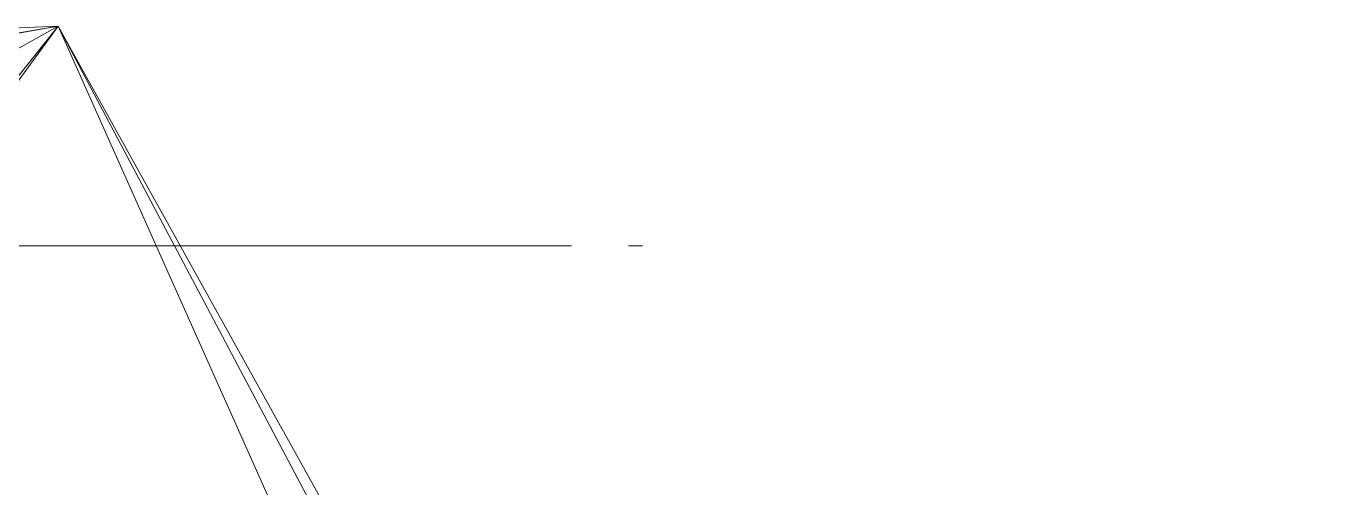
# Model space of a CAD drawing. Header units: millimetres. Extents: x -39236 to 34761, y -46566 to 21446.
# Drawn here: x 21663 to 25839, y 19968 to 21446 of the extents above; entities that cross this region are included whole.
import ezdxf

# ---------------------------------------------------------------- set-up
doc = ezdxf.new("R2010")
doc.units = ezdxf.units.MM
for name, color, linetype, lineweight in [('A-GENM', 13, 'Continuous', 9), ('C-TOPO', 7, 'Continuous', 9), ('G-IMPT', 8, 'Continuous', 9)]:
    doc.layers.add(name, color=color, linetype=linetype, lineweight=lineweight)

# ---------------------------------------------------------------- blocks, each defined once
blk = doc.blocks.new('TREE 7M - Baum_29a_dwg-394111-_3D_')
at = {"layer": 'G-IMPT'}
for p, q in [((474.3, 0, 6966.2), (531.4, 0, 6946.4)), ((503.1, 0, 4095), (525.9, 0, 4152)), ((536.7, 0, 6541), (509.4, 0, 6517.1)), ((547.6, 0, 5960.7), (529, 0, 5891.7)), ((550.6, 0, 5539.3), (560.5, 0, 5580.4)), ((586.6, 0, 3754.6), (629.1, 0, 3742.7)), ((599.1, 0, 6364.8), (644, 0, 6362.3)), ((635.4, 0, 3680.4), (605.7, 0, 3643.3)), ((659.3, 0, 5999.2), (640.2, 0, 5954.1)), ((675, 0, 2078.6), (732.8, 0, 2098.5)), ((696.8, 0, 5408.3), (676.9, 0, 5413.6)), ((689, 0, 6202), (708.4, 0, 6227.2)), ((691.1, 0, 5990), (695.6, 0, 6040.3)), ((709.2, 0, 5615), (743.7, 0, 5608.4)), ((734.4, 0, 3603.7), (720.9, 0, 3545.4)), ((731.6, 0, 4577.6), (785, 0, 4545.8)), ((735.2, 0, 5881.4), (741.4, 0, 5824.4)), ((750.9, 0, 3166.5), (758.5, 0, 3102.9)), ((811.4, 0, 5025.5), (762.6, 0, 4942)), ((776.1, 0, 5004.3), (833.4, 0, 4973.9)), ((788, 0, 3557.4), (848.8, 0, 3558.8)), ((921.9, 0, 3769.6), (938.5, 0, 3802.7)), ((948, 0, 6113.5), (926.2, 0, 6076.4)), ((1011.2, 0, 4841.6), (1018.6, 0, 4799.2)), ((1019.6, 0, 4335.5), (1048, 0, 4294.4)), ((1058.2, 0, 6398.5), (1045.6, 0, 6365.4)), ((1053.4, 0, 5570.4), (1095.8, 0, 5563.8)), ((1070.4, 0, 4538.2), (1116.9, 0, 4519.7)), ((1107.7, 0, 2117.5), (1138.8, 0, 2152)), ((1144.1, 0, 3916.9), (1146.3, 0, 3862.6)), ((1153.6, 0, 4538.3), (1145, 0, 4498.6)), ((1215.6, 0, 5104.2), (1224.3, 0, 5057.8)), ((1217.2, 0, 6771), (1256.2, 0, 6732.7)), ((1292.2, 0, 5905.9), (1271.7, 0, 5867.5)), ((1319.5, 0, 4492.2), (1294.9, 0, 4460.3)), ((1314.2, 0, 4093.3), (1350.9, 0, 4108)), ((1324.8, 0, 2006.5), (1371.4, 0, 1985.3)), ((1342, 0, 3608.4), (1390.7, 0, 3619.1)), ((1401.7, 0, 5915.3), (1374.5, 0, 5884.8)), ((1419.5, 0, 6197.6), (1375.8, 0, 6204.1)), ((1385.2, 0, 4516.1), (1441.1, 0, 4489.7)), ((1393.4, 0, 5777.5), (1398.4, 0, 5715.2)), ((1492.4, 0, 4260.5), (1447.8, 0, 4239.2)), ((1461.5, 0, 6214.8), (1527.6, 0, 6210.9)), ((1480.2, 0, 2915.6), (1526, 0, 2862.7)), ((1514.4, 0, 2364.5), (1516.7, 0, 2303.5)), ((1516, 0, 5074.1), (1570.1, 0, 5075.5)), ((1524.8, 0, 4701.8), (1560.2, 0, 4713.7)), ((1570.2, 0, 1867.6), (1615.1, 0, 1869)), ((1625.6, 0, 5394.9), (1625, 0, 5353.8)), ((1643.7, 0, 3175.5), (1679.5, 0, 3166.3)), ((1646.9, 0, 2742.2), (1647.7, 0, 2695.9)), ((1693.6, 0, 4315.1), (1653.8, 0, 4325.6)), ((1725.7, 0, 4611.9), (1683.8, 0, 4589.3)), ((1704.1, 0, 3198.1), (1758.1, 0, 3210.1)), ((1766.5, 0, 4623.9), (1816.3, 0, 4645.1)), ((1841.3, 0, 4654.4), (1776.7, 0, 4641.1)), ((1811.9, 0, 4112.5), (1844.4, 0, 4062.2)), ((1841.1, 0, 5066.5), (1821.7, 0, 5041.3)), ((1891.7, 0, 6322.7), (1928.5, 0, 6334.6)), ((2069.4, 0, 5160.9), (2079.1, 0, 5131.7)), ((2156.5, 0, 4923.8), (2135.9, 0, 4890.7)), ((2225.2, 0, 5004.7), (2262.2, 0, 5000.8)), ((2244.4, 0, 4877.5), (2234.3, 0, 4848.4))]:
    blk.add_line(p, q, dxfattribs=at)
for points in [[(514.5, 0, 4527), (485.3, 0, 4451.4), (507.5, 0, 4467.3), (558, 0, 4450.2), (526.4, 0, 4362.7), (562.2, 0, 4356.1), (580.1, 0, 4389.3), (624.7, 0, 4413.2), (699.3, 0, 4450.3), (732.1, 0, 4468.9), (738.1, 0, 4503.4), (745, 0, 4483.5), (816.6, 0, 4466.4), (825.7, 0, 4475.7), (810.5, 0, 4439.9), (820.2, 0, 4412.1), (855.9, 0, 4410.8)], [(493.5, 0, 6518.4), (526, 0, 6554.2), (517.5, 0, 6587.3)], [(517, 0, 3093.3), (499.9, 0, 3008.5), (511.1, 0, 2889.3), (514.4, 0, 2848.2), (494.2, 0, 2793.9), (508.3, 0, 2735.6), (495.9, 0, 2611), (528.9, 0, 2767.4), (516.5, 0, 2800.5), (546, 0, 2853.5), (587.9, 0, 2958.3)], [(522.2, 0, 1657), (523, 0, 1688.8), (508.2, 0, 1704.7)], [(516.3, 0, 5380.3), (527.3, 0, 5430.6), (576.8, 0, 5474.4)], [(522.1, 0, 2142), (521.3, 0, 2188.4), (555.3, 0, 2212.3), (578.7, 0, 2236.1)], [(590.9, 0, 3815.5), (604.6, 0, 3786.4), (589.7, 0, 3728.1), (592.1, 0, 3661.8), (608.1, 0, 3575.7), (585.2, 0, 3524), (598.6, 0, 3508.2), (553.9, 0, 3415.3), (563, 0, 3345.1), (544.2, 0, 3286.8), (523.2, 0, 3273.5), (556.8, 0, 3241.8), (559.2, 0, 3175.5)], [(525.4, 0, 2098.3), (545.9, 0, 2062.5), (538.6, 0, 2018.8)], [(525.4, 0, 6024.2), (567.7, 0, 6025.6), (552.2, 0, 6085.2), (603.5, 0, 6098.5), (622.7, 0, 6052.2)], [(541.4, 0, 6499.9), (567.4, 0, 6445.6), (528.5, 0, 6397.9)], [(530.4, 0, 6446.9), (560.4, 0, 6465.5), (530.8, 0, 6502.6)], [(539.8, 0, 4191.8), (534.1, 0, 4219.6), (571.8, 0, 4256.7)], [(538.1, 0, 4614.5), (561, 0, 4588), (553.7, 0, 4550.9), (591, 0, 4529.7)], [(572.2, 0, 5591), (551.3, 0, 5580.4), (591.4, 0, 5550), (541.1, 0, 5553.9)], [(549.1, 0, 5148.4), (587.5, 0, 5147.2), (606.7, 0, 5181.6)], [(555.2, 0, 3256.3), (589.1, 0, 3282.9), (614.8, 0, 3251.1), (616.6, 0, 3216.7), (641.1, 0, 3255.1), (694, 0, 3253.9), (693.6, 0, 3275.1)], [(588.2, 0, 2538.2), (606.7, 0, 2538.3), (573.4, 0, 2554.1), (582.1, 0, 2588.6), (558, 0, 2605.8)], [(599.7, 0, 4003.7), (562.9, 0, 3914.9), (558.5, 0, 3859.2)], [(558.6, 0, 3370.3), (595.1, 0, 3322.6), (616.2, 0, 3326.6), (607, 0, 3400.8)], [(563.3, 0, 6372.8), (561.8, 0, 6380.7), (608.2, 0, 6375.5)], [(605.6, 0, 5326.1), (608.8, 0, 5296.9), (562, 0, 5247.8)], [(564.5, 0, 4133.5), (586.2, 0, 4023.6), (599.2, 0, 4032.9)], [(566.2, 0, 4916.6), (645, 0, 4941.9), (639.4, 0, 4961.7)], [(570.3, 0, 5625.5), (591.8, 0, 5606.9), (619.2, 0, 5625.5), (640.5, 0, 5613.6)], [(584.1, 0, 5589.7), (571.4, 0, 5559.2), (574.5, 0, 5535.4)], [(597.6, 0, 3171.6), (603.8, 0, 3117.3), (574.4, 0, 3053.6), (589.9, 0, 2996.7), (627.1, 0, 3064.3), (596.5, 0, 3077.5)], [(597.8, 0, 3158.3), (583.5, 0, 3141.1), (610.6, 0, 3023.2), (624.6, 0, 3056.4)], [(639.6, 0, 6954.5), (584.8, 0, 6909.4), (627.6, 0, 6877.7)], [(678.1, 0, 5577.9), (646.8, 0, 5551.4), (647.4, 0, 5519.6), (597.3, 0, 5512.9), (587.4, 0, 5471.8), (634, 0, 5448)], [(636, 0, 2686.7), (625.9, 0, 2653.6), (635.9, 0, 2608.5), (619.2, 0, 2658.9), (588.6, 0, 2676)], [(589.1, 0, 6252.2), (641.6, 0, 6268.2), (620, 0, 6301.3)], [(639.5, 0, 3753.3), (641.3, 0, 3722.9), (591.5, 0, 3700.3)], [(598.3, 0, 5694.4), (607.8, 0, 5678.5), (608.6, 0, 5630.8)], [(599.8, 0, 6163.4), (647.4, 0, 6159.5), (642.7, 0, 6200.6), (665.2, 0, 6199.3)], [(608.3, 0, 5006.7), (654.6, 0, 4998.8), (656.9, 0, 5024)], [(616.9, 0, 3599.6), (614.1, 0, 3532), (680.1, 0, 3532.1), (693.9, 0, 3579.8), (663.2, 0, 3597)], [(616.2, 0, 4605.3), (647.2, 0, 4565.6), (699, 0, 4551)], [(618.7, 0, 3896.4), (645.2, 0, 3968), (753.6, 0, 4042.3), (751.7, 0, 4078.1), (818.6, 0, 4107.3), (867.4, 0, 4110)], [(684.4, 0, 5918.4), (633.1, 0, 5905.1), (622, 0, 5935.6)], [(628.1, 0, 2282.6), (691.9, 0, 2335.6), (770.5, 0, 2375.5), (834.1, 0, 2367.6), (878.3, 0, 2408.7)], [(744.9, 0, 2807.4), (691.4, 0, 2770.2), (661.7, 0, 2810), (633.6, 0, 2750.3), (660.3, 0, 2733.1)], [(663.8, 0, 3399.6), (639.8, 0, 3337.3), (678.3, 0, 3321.4)], [(642.9, 0, 3467.1), (686.2, 0, 3487.1), (739.4, 0, 3463.3)], [(651.7, 0, 5417.5), (676.5, 0, 5437.4), (697.8, 0, 5422.9)], [(657.6, 0, 5862.7), (705.3, 0, 5849.6), (685, 0, 5803.2)], [(677.3, 0, 4907.4), (657.9, 0, 4878.3), (694.2, 0, 4839.9), (667, 0, 4810.7)], [(661.6, 0, 3775.9), (745.3, 0, 3744.2), (764.7, 0, 3772)], [(663.6, 0, 5656.1), (682.9, 0, 5686.5), (729.1, 0, 5690.6)], [(677.8, 0, 2874.9), (690.4, 0, 2829.9), (718.1, 0, 2829.9)], [(710.7, 0, 5045.3), (728.4, 0, 5013.5), (683.7, 0, 4997.6)], [(701.8, 0, 4142.9), (701.6, 0, 4234.4), (686.9, 0, 4242.3), (687.6, 0, 4283.4)], [(774, 0, 2888.3), (778.1, 0, 2800.8), (744.6, 0, 2749.1), (762.1, 0, 2729.2), (745.7, 0, 2680.2), (718.9, 0, 2624.5), (701.3, 0, 2568.9)], [(701.7, 0, 6147.7), (726.7, 0, 6074.8), (737.6, 0, 6138.4), (770.4, 0, 6147.8)], [(861.5, 0, 4152.4), (818, 0, 4141.8), (765.9, 0, 4099.3), (720.9, 0, 4104.5)], [(722.8, 0, 3911.1), (751.3, 0, 3944.3), (788.6, 0, 3924.4)], [(811.2, 0, 6161.1), (736.2, 0, 6141.1), (728.9, 0, 6100), (737.9, 0, 6117.2)], [(730.1, 0, 5550.1), (763.1, 0, 5550.2), (754.5, 0, 5589.9), (798.3, 0, 5582), (819.8, 0, 5635), (832.6, 0, 5584.7)], [(750.8, 0, 3414.3), (769.5, 0, 3402.4), (746, 0, 3383.8)], [(748.2, 0, 3569.3), (778.8, 0, 3558.7), (772.6, 0, 3454)], [(750.3, 0, 3844.9), (764.3, 0, 3878), (793.8, 0, 3848.9), (822.6, 0, 3866.2)], [(754.7, 0, 3338.7), (774.7, 0, 3326.8), (767.4, 0, 3288.4)], [(755, 0, 3317.5), (773.9, 0, 3292.4), (790.2, 0, 3265.9), (790.1, 0, 3189.1), (866.5, 0, 3207.7), (916.8, 0, 3361.5), (951.4, 0, 3423.8), (954.3, 0, 3490), (1005, 0, 3616), (1057.6, 0, 3712.8)], [(759, 0, 3075.1), (798.9, 0, 3060.5), (795.6, 0, 3019.5), (814.6, 0, 3068.5)], [(771.9, 0, 3175.8), (771.4, 0, 3125.4), (778.3, 0, 3104.2)], [(776.1, 0, 5162), (819.2, 0, 5189.8), (825.2, 0, 5228.3)], [(776.4, 0, 6025.9), (787.7, 0, 5983.5), (804.4, 0, 6011.3)], [(856.3, 0, 5188.6), (813.8, 0, 5199.1), (777.1, 0, 5183.2)], [(802.5, 0, 3240.7), (781.6, 0, 3226.1), (791.4, 0, 3190.4), (829.5, 0, 3207.7)], [(784.4, 0, 3136), (825.2, 0, 3144), (824.5, 0, 3105.6)], [(785.6, 0, 6031.2), (794.2, 0, 5990.1), (801.8, 0, 6010)], [(815, 0, 3762.8), (790.4, 0, 3736.3), (829.8, 0, 3668.8)], [(822.1, 0, 2855.2), (825.2, 0, 2826), (791.5, 0, 2788.9), (841.3, 0, 2811.5)], [(803.7, 0, 2610), (797.7, 0, 2651.1), (808.7, 0, 2705.5), (829.4, 0, 2729.3)], [(836.5, 0, 5905.4), (833.4, 0, 5934.5), (804.3, 0, 5937.1)], [(806.2, 0, 3340.1), (809.8, 0, 3276.5), (834.6, 0, 3296.4)], [(812.6, 0, 4870.5), (809.2, 0, 4840), (843.8, 0, 4824.2), (858.2, 0, 4748.7)], [(810.7, 0, 5466.8), (865.5, 0, 5428.4), (901.2, 0, 5429.8)], [(836.9, 0, 2598.2), (812.4, 0, 2558.4), (846, 0, 2525.3)], [(812.7, 0, 6065.7), (854.5, 0, 6093.5), (868.1, 0, 6072.3)], [(853.7, 0, 4220), (838.4, 0, 4271.6), (901.3, 0, 4300.9), (938.5, 0, 4287.7), (939.1, 0, 4330.1), (972.1, 0, 4330.1)], [(871.4, 0, 5871), (841.6, 0, 5837.8), (855, 0, 5828.5)], [(898.1, 0, 3448.9), (876.8, 0, 3382.6), (842.4, 0, 3382.6)], [(845.7, 0, 3504.5), (902.1, 0, 3528.4), (926.2, 0, 3512.5), (941.7, 0, 3529.8)], [(980.6, 0, 4539.5), (966.2, 0, 4607), (912.6, 0, 4575.2), (913.5, 0, 4601.7), (848.3, 0, 4626.7)], [(879.1, 0, 6204.9), (872.1, 0, 6231.4), (852.8, 0, 6196.9)], [(869.3, 0, 2953.3), (859.4, 0, 2914.9), (871, 0, 2850), (908.9, 0, 2798.3)], [(874.8, 0, 4707.6), (893.8, 0, 4752.7), (915.6, 0, 4713), (927.1, 0, 4738.1), (947.2, 0, 4722.3)], [(887.4, 0, 5142.2), (876.2, 0, 5101.1), (917.3, 0, 5172.7)], [(920.4, 0, 6663.4), (919.8, 0, 6619.6), (881.6, 0, 6618.3)], [(882.8, 0, 5983.6), (910.2, 0, 5924), (907.8, 0, 5910.7)], [(889.2, 0, 2550.5), (929.1, 0, 2530.7), (934.9, 0, 2504.2), (939.3, 0, 2555.9), (930.7, 0, 2594.3), (954.9, 0, 2573.1), (966.1, 0, 2610.2), (1007.1, 0, 2606.3)], [(890.8, 0, 3574.8), (915.4, 0, 3606.6), (923.9, 0, 3568.2), (943.2, 0, 3602.6)], [(898.2, 0, 5370.1), (931, 0, 5384.7), (931.6, 0, 5428.5)], [(915.4, 0, 3683.4), (951.5, 0, 3659.6), (980, 0, 3691.5), (950.8, 0, 3700.7)], [(930.4, 0, 5419.2), (944, 0, 5394), (927.1, 0, 5378.1), (975.6, 0, 5402)], [(1144.5, 0, 3170.9), (1123.5, 0, 3078.2), (1094.2, 0, 3092.7), (1033.3, 0, 3025), (1042.9, 0, 3003.9), (988.3, 0, 2945.5), (946.5, 0, 2917.6)], [(949.3, 0, 2828.8), (979.5, 0, 2842.1), (997, 0, 2822.3), (983.1, 0, 2781.2), (1052.4, 0, 2829), (1096.3, 0, 2809.2)], [(950.6, 0, 5396.7), (1014.2, 0, 5384.8), (1017.9, 0, 5398.1), (987.4, 0, 5329.2)], [(952, 0, 2428.7), (1010.7, 0, 2468.5), (1113.7, 0, 2472.6), (1157.4, 0, 2464.7), (1212.5, 0, 2487.3), (1264, 0, 2492.7), (1351.8, 0, 2450.4), (1473.9, 0, 2418.7)], [(1111.5, 0, 3726.1), (1089.5, 0, 3698.2), (1050.9, 0, 3638.5), (991.6, 0, 3470.2), (997.6, 0, 3427.8), (976, 0, 3372.1), (954.2, 0, 3336.3), (1000, 0, 3357.6), (1039.8, 0, 3352.3)], [(957.7, 0, 5127.7), (964.8, 0, 5094.6), (1001.1, 0, 5054.9), (962.1, 0, 5017.8)], [(1001.3, 0, 4163.2), (1008.4, 0, 4051.9), (1006.6, 0, 4001.5), (976.5, 0, 3907.4), (960.2, 0, 3854.4), (998.9, 0, 3910.1), (1055.1, 0, 3943.3), (1107.6, 0, 3963.2), (1142.3, 0, 4022.9), (1208, 0, 4046.8), (1223.4, 0, 4072)], [(967.2, 0, 5508), (1006.1, 0, 5474.9), (1038.7, 0, 5497.5)], [(968, 0, 6501.8), (996.8, 0, 6439.5), (1008.7, 0, 6435.6)], [(968.7, 0, 5497.4), (1008.7, 0, 5477.6), (1041.3, 0, 5500.2)], [(969.8, 0, 6073.8), (996.8, 0, 6116.2), (1020.7, 0, 6108.3)], [(1014.8, 0, 3347), (974.7, 0, 3373.5), (997.5, 0, 3433.1), (1038.1, 0, 3453)], [(982.2, 0, 4599.1), (1002.4, 0, 4575.3), (1040.9, 0, 4566)], [(985, 0, 4992.6), (987.1, 0, 4942.3), (1024.7, 0, 4909.2), (1038.4, 0, 4956.9), (1054.7, 0, 4929.1)], [(991.4, 0, 5247), (1039, 0, 5240.5), (1018.6, 0, 5199.4), (1072.4, 0, 5219.3)], [(1000.7, 0, 4838.9), (1017.4, 0, 4788.6), (1034.1, 0, 4815.1)], [(1048.4, 0, 4672), (1038.4, 0, 4715.8), (1010.8, 0, 4706.4)], [(1016.7, 0, 6752.2), (1013.1, 0, 6654.2), (1048.3, 0, 6680.7)], [(1038.1, 0, 5294.8), (1014.6, 0, 5276.2), (1027.3, 0, 5308)], [(1032.2, 0, 4770.1), (1044.7, 0, 4735.6), (1080.8, 0, 4709.2)], [(1042.9, 0, 2518.9), (1034.1, 0, 2573.2), (1080.6, 0, 2558.7)], [(1101.9, 0, 3029.1), (1040.1, 0, 3011.8), (1052.8, 0, 2961.5), (1075.1, 0, 2973.4)], [(1261.9, 0, 4061.5), (1227.4, 0, 3989.9), (1160.9, 0, 3936.8), (1081, 0, 3898.3), (1047.5, 0, 3846.6)], [(1048.2, 0, 4604.5), (1079.8, 0, 4611.1), (1109.2, 0, 4588.6)], [(1081.5, 0, 5224.6), (1073, 0, 5263), (1049.2, 0, 5264.3)], [(1051.7, 0, 2228.7), (1082.8, 0, 2181.1), (1067.9, 0, 2125.4)], [(1057.5, 0, 3158.9), (1133.6, 0, 3188.1), (1134.5, 0, 3135.1), (1213.3, 0, 3160.4)], [(1158.7, 0, 4311.8), (1155.6, 0, 4260.1), (1122.2, 0, 4281.3), (1063.2, 0, 4256)], [(1113.3, 0, 3298.1), (1066.2, 0, 3349.7), (1086.8, 0, 3381.5), (1145.3, 0, 3361.7), (1188.4, 0, 3393.6)], [(1066.3, 0, 4143.4), (1073, 0, 4058.6), (1109.5, 0, 4091.8), (1139.2, 0, 4049.4)], [(1069.8, 0, 5137.1), (1129.1, 0, 5142.5), (1137.7, 0, 5105.4), (1114.2, 0, 5084.2)], [(1074.7, 0, 4115.6), (1087.8, 0, 4041.4), (1109.9, 0, 4063.9), (1121.9, 0, 4056)], [(1080.3, 0, 6504.6), (1113.9, 0, 6470.1), (1074.7, 0, 6443.6)], [(1077.2, 0, 5407.4), (1091.1, 0, 5369), (1155.9, 0, 5359.8)], [(1078.7, 0, 3875.8), (1138.3, 0, 3866.6), (1204.5, 0, 3853.4)], [(1106.4, 0, 5080.2), (1081.8, 0, 5049.7), (1131.5, 0, 5002.1)], [(1109.9, 0, 2782.7), (1084.6, 0, 2878), (1129.6, 0, 2872.8), (1135.5, 0, 2916.5), (1167.2, 0, 2913.9), (1166.8, 0, 2856.9), (1229.1, 0, 2927.2), (1222, 0, 2876.9), (1259.1, 0, 2870.3)], [(1089, 0, 4774.1), (1104.5, 0, 4795.3), (1101, 0, 4844.4), (1121.6, 0, 4800.7)], [(1094.2, 0, 3255.7), (1101.3, 0, 3227.9), (1165.3, 0, 3266.4), (1173.7, 0, 3241.2)], [(1095.2, 0, 2715.1), (1131.8, 0, 2740.3), (1121.8, 0, 2784)], [(1099.1, 0, 4237.5), (1106.4, 0, 4279.9), (1142.3, 0, 4262.7), (1166.6, 0, 4313.1)], [(1101.3, 0, 4106.3), (1120.2, 0, 4163.3), (1134.3, 0, 4109)], [(1106.8, 0, 4894.7), (1129.9, 0, 4856.3), (1163.6, 0, 4897.4)], [(1145.3, 0, 1997), (1108.7, 0, 1975.7), (1134.1, 0, 1957.2)], [(1125.8, 0, 4705.3), (1151.9, 0, 4721.2), (1190.4, 0, 4712), (1217.6, 0, 4746.4), (1210.6, 0, 4766.3), (1241.9, 0, 4791.5)], [(1135.5, 0, 4114.3), (1134.6, 0, 4170), (1148.7, 0, 4193.8)], [(1141.7, 0, 2378.6), (1186.5, 0, 2305.8), (1208.5, 0, 2333.6)], [(1197.3, 0, 6052.9), (1196.5, 0, 6023.7), (1153.7, 0, 5978.6)], [(1199.6, 0, 3030.6), (1154.2, 0, 3062.3), (1155.2, 0, 3082.2)], [(1214.2, 0, 5028.7), (1173, 0, 5043.2), (1159.3, 0, 4996.8), (1204.7, 0, 4965.1)], [(1179.7, 0, 4717.2), (1205.5, 0, 4677.5), (1223.9, 0, 4680.2)], [(1185.8, 0, 5953.5), (1196.1, 0, 5885.9), (1214.1, 0, 5919.1), (1242.2, 0, 5899.2)], [(1191.2, 0, 2018.2), (1191, 0, 1953.3), (1223.6, 0, 1974.6), (1231, 0, 2006.4)], [(1194.3, 0, 4072), (1242, 0, 4062.8), (1283.3, 0, 4041.6), (1251.8, 0, 4031)], [(1198, 0, 2725.8), (1238.1, 0, 2700.7), (1234.6, 0, 2753.7)], [(1206.8, 0, 1713.5), (1226.5, 0, 1720.2), (1278.2, 0, 1710.9), (1261.7, 0, 1671.2), (1305.6, 0, 1648.7)], [(1232.9, 0, 3413.5), (1242.6, 0, 3388.4), (1212.5, 0, 3373.7), (1245.9, 0, 3346)], [(1217.7, 0, 4175.4), (1274.4, 0, 4186), (1306.6, 0, 4232.5), (1332.7, 0, 4172.9), (1361.8, 0, 4172.9)], [(1219, 0, 2658.2), (1235.8, 0, 2679.5), (1246.8, 0, 2653)], [(1223.4, 0, 3108.8), (1251.1, 0, 3115.4), (1269, 0, 3147.2), (1319.4, 0, 3135.4), (1334.9, 0, 3159.2)], [(1223.9, 0, 3241.3), (1246.9, 0, 3208.2), (1293, 0, 3217.5), (1328.2, 0, 3244)], [(1305.2, 0, 5998.7), (1237.9, 0, 5998.6), (1230.9, 0, 6019.8)], [(1232.4, 0, 4885.6), (1265.5, 0, 4885.6), (1285.9, 0, 4848.6), (1320.2, 0, 4852.6)], [(1253.4, 0, 4253.6), (1267.5, 0, 4281.4), (1235.5, 0, 4301.3)], [(1241.1, 0, 6042.3), (1279.3, 0, 6051.6), (1283, 0, 6066.2), (1248.3, 0, 6088.7)], [(1249.9, 0, 2066), (1274.5, 0, 2093.9), (1314.4, 0, 2079.3)], [(1254, 0, 2055.4), (1297.5, 0, 2063.4), (1304.8, 0, 2096.6)], [(1294.4, 0, 5856.9), (1292.8, 0, 5792), (1259.8, 0, 5790.6)], [(1273.1, 0, 3939.6), (1298.6, 0, 3995.3), (1358, 0, 4002), (1389.9, 0, 3988.8), (1383.8, 0, 3959.6), (1364.9, 0, 3903.9)], [(1358.3, 0, 5104.4), (1319.1, 0, 5076.5), (1305.5, 0, 5100.3), (1279.2, 0, 5092.3)], [(1319.7, 0, 3115.5), (1287.5, 0, 3069.1), (1316.3, 0, 3083.7)], [(1535.7, 0, 2434.7), (1494.5, 0, 2451.9), (1441.7, 0, 2449.2), (1379.3, 0, 2469), (1288.5, 0, 2527.2)], [(1311.1, 0, 4999.6), (1342.4, 0, 4946.7), (1297, 0, 4977.1), (1312.6, 0, 4908.2)], [(1357.3, 0, 5402.5), (1335.6, 0, 5436.9), (1299.5, 0, 5464.7)], [(1305, 0, 4489.5), (1423.3, 0, 4443.3), (1441.7, 0, 4370.4), (1462, 0, 4419.5), (1483.5, 0, 4402.3)], [(1331.4, 0, 5291.2), (1305.9, 0, 5320.3), (1350.4, 0, 5342.9), (1366.6, 0, 5323)], [(1315, 0, 5888.7), (1341.9, 0, 5860.9), (1356.6, 0, 5850.3)], [(1332.1, 0, 5171.9), (1315.8, 0, 5199.7), (1353.5, 0, 5236.9)], [(1395.7, 0, 6037.2), (1351.2, 0, 6016), (1329.8, 0, 6029.2)], [(1331.7, 0, 5034.1), (1368.4, 0, 5050.1), (1395, 0, 5039.5), (1369.5, 0, 5066)], [(1346.5, 0, 1650.1), (1334.3, 0, 1673.9), (1362.5, 0, 1721.6), (1373, 0, 1725.6)], [(1334.4, 0, 3270.5), (1362.9, 0, 3299.7), (1363.5, 0, 3343.4)], [(1339.1, 0, 4667.1), (1403.5, 0, 4688.4), (1415.2, 0, 4699)], [(1339.6, 0, 3114.2), (1383, 0, 3045.3), (1367.8, 0, 3002.9)], [(1343.5, 0, 4237.8), (1371.5, 0, 4224.6), (1392.3, 0, 4245.8)], [(1365, 0, 5016.9), (1348.5, 0, 4978.5), (1385.7, 0, 4962.6)], [(1354, 0, 2798.9), (1349.6, 0, 2907.5), (1359.8, 0, 2846.6), (1403.8, 0, 2824.1)], [(1372, 0, 4832.8), (1414.6, 0, 4815.6), (1453.8, 0, 4842.1), (1445.3, 0, 4876.6), (1461.9, 0, 4826.2)], [(1374.6, 0, 3556.8), (1402.1, 0, 3568.7), (1431.1, 0, 3572.8)], [(1393.4, 0, 1852.9), (1448.9, 0, 1852.9), (1472.8, 0, 1845)], [(1398.5, 0, 2345.8), (1445.7, 0, 2368.3), (1469.8, 0, 2345.9)], [(1400.2, 0, 6246.6), (1429, 0, 6261.2), (1457.1, 0, 6240)], [(1431.6, 0, 6028), (1431.2, 0, 5971), (1405, 0, 5959)], [(1422, 0, 5325.7), (1409.5, 0, 5364.1), (1442.4, 0, 5370.8)], [(1410.5, 0, 3460.1), (1455.3, 0, 3466.8), (1470.1, 0, 3449.6)], [(1410.8, 0, 3523.7), (1443.6, 0, 3533), (1427, 0, 3501.2)], [(1466.4, 0, 6157.9), (1429.6, 0, 6148.5), (1414.8, 0, 6161.8), (1420.9, 0, 6116.7)], [(1417.2, 0, 3853.6), (1480.5, 0, 3859), (1508.8, 0, 3829.9), (1533.3, 0, 3863.1), (1542.6, 0, 3861.7), (1558.3, 0, 3791.5), (1548.3, 0, 3757.1)], [(1417.6, 0, 2866.5), (1443.4, 0, 2826.8), (1460.2, 0, 2852)], [(1494, 0, 4002.1), (1466, 0, 4016.7), (1432.1, 0, 3995.4), (1420.1, 0, 3918.6)], [(1591.6, 0, 3934.7), (1569.7, 0, 3896.2), (1537.5, 0, 3932), (1494.4, 0, 3898.8), (1420.4, 0, 3901.3)], [(1424.1, 0, 3275.9), (1490.8, 0, 3315.8), (1488.7, 0, 3286.6)], [(1424.7, 0, 4762.6), (1446.4, 0, 4726.8), (1470, 0, 4740.1)], [(1430, 0, 4762.6), (1449, 0, 4728.2), (1458.3, 0, 4728.2)], [(1433.1, 0, 2971.2), (1495.5, 0, 2952.7), (1496, 0, 2922.3), (1567.2, 0, 2926.3), (1600.5, 0, 2913.1)], [(1436.8, 0, 4269.7), (1454.3, 0, 4329.4), (1476.9, 0, 4317.5)], [(1481.9, 0, 5058.1), (1448.3, 0, 5013), (1483.7, 0, 5027.7), (1510.6, 0, 5001.2)], [(1449.7, 0, 4529.4), (1478, 0, 4496.3), (1462.5, 0, 4472.5)], [(1498.9, 0, 5071.4), (1455.6, 0, 5048.8), (1486.1, 0, 5046.2), (1506.4, 0, 5015.8)], [(1472.6, 0, 4342.6), (1490.3, 0, 4387.7), (1546.4, 0, 4348), (1525.9, 0, 4393)], [(1481.1, 0, 4548), (1511.9, 0, 4522.9), (1540.9, 0, 4522.9)], [(1509.2, 0, 5162.8), (1508.8, 0, 5190.7), (1487.9, 0, 5176.1)], [(1576.5, 0, 4206.3), (1553.4, 0, 4244.7), (1540.7, 0, 4215.5), (1490.7, 0, 4206.2)], [(1554.5, 0, 2901.1), (1556.4, 0, 2861.4), (1499.1, 0, 2812.3)], [(1501.8, 0, 5775), (1533, 0, 5802.8), (1572.5, 0, 5814.8)], [(1577.9, 0, 5967.2), (1569.5, 0, 5995), (1543.6, 0, 5960.5), (1516.7, 0, 5991)], [(1532.8, 0, 4371.8), (1597.5, 0, 4373.3), (1603.6, 0, 4407.7), (1621.6, 0, 4354.7)], [(1604.3, 0, 6289.2), (1548.7, 0, 6293.1), (1538.3, 0, 6283.8)], [(1616.4, 0, 5151), (1574.9, 0, 5188.1), (1539.3, 0, 5182.8)], [(1540.4, 0, 5113.9), (1576, 0, 5121.9), (1597.9, 0, 5070.2)], [(1540.6, 0, 3102.5), (1619.3, 0, 3134.4), (1628.9, 0, 3195.4), (1606.8, 0, 3172.8), (1565.6, 0, 3183.4)], [(1544.5, 0, 6150), (1591.1, 0, 6126.2), (1582.8, 0, 6066.6), (1622.6, 0, 6060)], [(1569, 0, 2418.8), (1559, 0, 2383.1), (1584.8, 0, 2339.4), (1553.8, 0, 2300.9)], [(1556.2, 0, 5437.2), (1578.8, 0, 5431.9), (1607.6, 0, 5449.2), (1585.8, 0, 5483.6)], [(1574.1, 0, 4114.8), (1657.3, 0, 4115), (1635.8, 0, 4054), (1571.1, 0, 4053.9), (1558.8, 0, 3996.9)], [(1571.7, 0, 3619.3), (1560, 0, 3607.4), (1563.2, 0, 3571.6)], [(1562, 0, 5408), (1592.8, 0, 5381.6), (1582.7, 0, 5356.4)], [(1563.9, 0, 2891.9), (1590.7, 0, 2868), (1635.1, 0, 2897.3), (1626.6, 0, 2929)], [(1595.7, 0, 4964.2), (1567.7, 0, 4982.7), (1625.3, 0, 5013.3), (1606.4, 0, 5041.1)], [(1571.4, 0, 5316.6), (1595.4, 0, 5307.4), (1593.2, 0, 5279.5)], [(1615.5, 0, 4965.5), (1571.7, 0, 4978.7), (1629.3, 0, 5011.9), (1615.4, 0, 5054.3), (1585, 0, 5051.6)], [(1572.5, 0, 4291.1), (1616.5, 0, 4266), (1611.9, 0, 4223.5)], [(1645.2, 0, 3567.7), (1595, 0, 3563.7), (1583.5, 0, 3542.5)], [(1652.7, 0, 1751.1), (1649.7, 0, 1773.7), (1597.6, 0, 1808.1)], [(1617.3, 0, 4860.9), (1655.4, 0, 4872.8), (1646.9, 0, 4822.5)], [(1618.7, 0, 4692.6), (1632.7, 0, 4647.6), (1665.4, 0, 4667.5), (1680.1, 0, 4652.9)], [(1674.5, 0, 5231.9), (1650.8, 0, 5230.6), (1649.8, 0, 5209.4), (1620.7, 0, 5212), (1657.1, 0, 5171)], [(1630.4, 0, 3342.4), (1671, 0, 3366.3), (1683, 0, 3354.4), (1692, 0, 3370.3)], [(1638, 0, 4085.8), (1668.5, 0, 4075.2), (1661.4, 0, 4027.5), (1684.5, 0, 4068.6)], [(1640.8, 0, 4150.7), (1659.2, 0, 4157.4), (1685.1, 0, 4187.9), (1703.9, 0, 4169.3)], [(1659.2, 0, 2314.3), (1668.9, 0, 2289.1), (1641.3, 0, 2279.8), (1660.2, 0, 2257.3)], [(1688.5, 0, 2218.9), (1649.2, 0, 2203), (1681.2, 0, 2181.8), (1643.2, 0, 2164.5)], [(1676.8, 0, 4936.5), (1688.2, 0, 4884.8), (1735.3, 0, 4908.7), (1746.5, 0, 4875.6), (1708.7, 0, 4841.1), (1714.8, 0, 4793.4), (1660.9, 0, 4780.1), (1671, 0, 4807.9)], [(1787.4, 0, 3672.6), (1774.6, 0, 3650), (1704.6, 0, 3647.3), (1668.7, 0, 3582.3), (1697, 0, 3549.2)], [(1669.1, 0, 2114.2), (1677.8, 0, 2150), (1725.6, 0, 2132.8), (1723.4, 0, 2187.2), (1748.1, 0, 2209.7), (1754.2, 0, 2240.2)], [(1675.8, 0, 1871.8), (1670.1, 0, 1813.4), (1718.1, 0, 1791), (1716.2, 0, 1745.9)], [(1673.1, 0, 2992.7), (1716.2, 0, 3025.9), (1745.4, 0, 3016.6)], [(1689.8, 0, 4466.1), (1678.7, 0, 4415.8), (1705.8, 0, 4380), (1692.8, 0, 4362.8)], [(1680.5, 0, 4708.6), (1706.5, 0, 4733.8), (1725, 0, 4733.8)], [(1689.3, 0, 2654.8), (1723.1, 0, 2609.8), (1684.8, 0, 2605.8)], [(1689.8, 0, 1980.4), (1703.6, 0, 1948.6), (1701.1, 0, 1936.7)], [(1690, 0, 6295.9), (1729.6, 0, 6298.6), (1760.4, 0, 6276.1), (1743.9, 0, 6233.7)], [(1745.3, 0, 2782.1), (1695.2, 0, 2779.4), (1690.4, 0, 2748.9)], [(1725.2, 0, 5281), (1692.5, 0, 5262.4), (1704, 0, 5205.5), (1730.3, 0, 5212.1), (1749.4, 0, 5179)], [(1778.2, 0, 3754.7), (1711.3, 0, 3721.5), (1741.7, 0, 3720.2)], [(1719.8, 0, 3129.2), (1757, 0, 3114.7), (1798.6, 0, 3157.1), (1815.9, 0, 3150.5)], [(1781.4, 0, 5242.7), (1788.8, 0, 5271.8), (1740.7, 0, 5302.2)], [(1742.2, 0, 2246.8), (1763.2, 0, 2258.8), (1816.4, 0, 2233.6), (1835.9, 0, 2254.9)], [(1804.4, 0, 3041.9), (1798.4, 0, 3007.4), (1755.5, 0, 2965), (1824.9, 0, 3004.8), (1872.6, 0, 2995.6)], [(1758, 0, 4178.7), (1808, 0, 4189.3), (1811.4, 0, 4139)], [(1761.5, 0, 5086.3), (1771.2, 0, 5057.2), (1802.8, 0, 5065.1)], [(1778.5, 0, 1568.5), (1779.2, 0, 1526.1), (1790.6, 0, 1556.5), (1813, 0, 1560.5)], [(1805.7, 0, 2566.2), (1840.5, 0, 2537.1), (1788.4, 0, 2494.6)], [(1792.3, 0, 5301), (1831.8, 0, 5306.3), (1816.9, 0, 5253.3)], [(1911.9, 0, 6297.5), (1874.3, 0, 6256.4), (1809.3, 0, 6274.9), (1815.5, 0, 6296.1)], [(1815, 0, 2319.8), (1838.6, 0, 2174), (1823.3, 0, 2138.3), (1852.1, 0, 2154.2)], [(1890.4, 0, 3837), (1845.6, 0, 3831.6), (1820, 0, 3778.6), (1863.5, 0, 3786.6), (1902.5, 0, 3746.9)], [(1826, 0, 4219.8), (1861.8, 0, 4207.9), (1899.3, 0, 4258.3), (1917, 0, 4227.9), (1990.1, 0, 4278.3)], [(1834, 0, 5012.2), (1863.6, 0, 4984.4), (1910.6, 0, 5013.6), (1962.5, 0, 4991.1)], [(1852.6, 0, 3484.5), (1880.4, 0, 3483.2), (1836.2, 0, 3440.7), (1865.1, 0, 3450.1)], [(1852, 0, 5367.3), (1836.6, 0, 5416.3), (1887.6, 0, 5450.8), (1890.6, 0, 5429.6), (1925.1, 0, 5419.1)], [(1845.1, 0, 2097.2), (1844.4, 0, 2058.8), (1862.8, 0, 2066.8), (1884.6, 0, 2102.6)], [(1884.6, 0, 2265.5), (1881.4, 0, 2219.1), (1849.7, 0, 2216.5)], [(1853, 0, 4182.8), (1920.4, 0, 4177.5), (1930.1, 0, 4155)], [(1898.1, 0, 4007.9), (1905.8, 0, 3945.6), (1881.2, 0, 3911.2), (1921.1, 0, 3976.1), (1930, 0, 3920.5), (1954.1, 0, 3899.3)], [(1922.5, 0, 2851.2), (1899.1, 0, 2828.7), (1884.4, 0, 2759.8), (1922, 0, 2803.5)], [(1887.6, 0, 4329.9), (1912.2, 0, 4355.1), (1937.5, 0, 4344.5)], [(1916, 0, 2523.9), (1889, 0, 2477.5), (1932.7, 0, 2474.9), (1954.4, 0, 2516), (1972.1, 0, 2486.9), (2010.4, 0, 2487)], [(1906, 0, 4332.5), (1917.5, 0, 4357.7), (1941.5, 0, 4341.9)], [(1913.1, 0, 3340.1), (1927.4, 0, 3272.6), (1947, 0, 3288.5)], [(2028.6, 0, 2827.5), (2017.7, 0, 2763.9), (1942.6, 0, 2672.4), (1923.5, 0, 2713.4), (1932.3, 0, 2737.3)], [(1942.8, 0, 2419.3), (1993, 0, 2423.3), (2005.6, 0, 2377), (2003.8, 0, 2329.3), (2062, 0, 2321.4), (2052.3, 0, 2272.4)], [(1994.6, 0, 3849), (2003.4, 0, 3794.7), (1944.1, 0, 3782.7), (1960.4, 0, 3756.2), (2009.9, 0, 3717.9), (1962.4, 0, 3713.8), (1957.8, 0, 3674.1)], [(1945.7, 0, 4890.4), (1946.5, 0, 4840.1), (1959.6, 0, 4845.4)], [(2003.2, 0, 3242.2), (1950.4, 0, 3244.8), (1947.3, 0, 3190.5)], [(1961.3, 0, 4907.7), (2010.1, 0, 4910.4), (2012.1, 0, 4866.7)], [(2008.6, 0, 4037.2), (1987.7, 0, 4025.2), (1987, 0, 3988.1), (2020, 0, 3990.8)], [(2000.3, 0, 5184.6), (1991.2, 0, 5172.7), (2015.7, 0, 5127.7)], [(1994.3, 0, 3305.8), (2033.8, 0, 3312.5), (2040.1, 0, 3329.7), (2068.5, 0, 3291.3), (2051.6, 0, 3274.1)], [(1995.4, 0, 2357.1), (2018.8, 0, 2379.6), (2050.8, 0, 2361.1)], [(2028.4, 0, 5243), (2052.4, 0, 5227.1), (2077.3, 0, 5240.4)], [(2037.1, 0, 2229.9), (2044.1, 0, 2204.8), (2061.6, 0, 2183.6)], [(2089.1, 0, 4923.7), (2048.4, 0, 4910.4), (2042.9, 0, 4923.7)], [(2054.7, 0, 2926.9), (2071.1, 0, 2970.7), (2046.9, 0, 2997.1), (2143.3, 0, 3001.2), (2091, 0, 3047.5)], [(2086.1, 0, 2464.5), (2054.1, 0, 2400.9), (2116.2, 0, 2317.5)], [(2058.1, 0, 1918.6), (2114.2, 0, 1962.4), (2137.2, 0, 1928)], [(2107.4, 0, 2211.5), (2072.8, 0, 2227.3), (2120.5, 0, 2138.6), (2061.6, 0, 2104.1)], [(2070.3, 0, 2298.9), (2100, 0, 2257.8), (2130.9, 0, 2310.9), (2136.8, 0, 2271.1)], [(2202.9, 0, 3553.8), (2153.6, 0, 3577.6), (2115.9, 0, 3539.1), (2086, 0, 3589.4)], [(2123, 0, 3349.7), (2099.4, 0, 3339), (2118.1, 0, 3324.5)], [(2113, 0, 3153.6), (2176.2, 0, 3164.2), (2195.7, 0, 3108.6)], [(2165.8, 0, 2913.8), (2166.6, 0, 2867.4), (2118.3, 0, 2835.6)], [(2134.2, 0, 5392.8), (2135.9, 0, 5374.3), (2120.2, 0, 5359.7)], [(2127.7, 0, 5469.7), (2152.1, 0, 5429.9), (2177.1, 0, 5436.6)], [(2138.6, 0, 3523.3), (2129.2, 0, 3451.7), (2148.7, 0, 3474.2)], [(2162.6, 0, 3834.7), (2136.9, 0, 3869.1), (2179.9, 0, 3902.3), (2160.9, 0, 3938)], [(2191.4, 0, 5129.2), (2202.2, 0, 5118.6), (2242.1, 0, 5101.5)], [(2444.8, 0, 4584.9), (2489.2, 0, 4612.8), (2490.3, 0, 4627.4)]]:
    blk.add_polyline3d(points, dxfattribs=at)
blk = doc.blocks.new('TREE 7M - TREE 7M-394112-_3D_')
blk.add_blockref('TREE 7M - Baum_29a_dwg-394111-_3D_', (10.2, 0))

msp = doc.modelspace()

# ---------------------------------------------------------------- block references
at = {"layer": 'A-GENM'}
msp.add_blockref('TREE 7M - TREE 7M-394112-_3D_', (21138.9, 20742.5, -500), dxfattribs=at)

# ---------------------------------------------------------------- meshes
at = {"layer": 'C-TOPO'}
mesh = msp.add_polyface(dxfattribs=at)
corners = [(2239.4, 3143.8, 380), (2635.1, 411.6, 380), (34760.8, -1911.4, -1460), (24236.7, 17005.5, -1120), (21766.1, 21446.4, -650), (2239.4, 20601.9, 50), (2239.4, 17005.5, -260), (5600.4, 17005.5, -260), (5649.4, 17005.5, -242.5), (5649.4, 16881.3, -259.3), (5649.4, 13737.5, -196.9), (5649.4, 5994.5, -47.6), (5765.4, 5994.5, -47.6), (5802.4, 5994.5, -48.9), (5802.4, 3529.3), (4323, 3369.2, 157.8), (2239.4, 12213.4, 202.1), (24120.4, 17005.5, -1120), (24199.9, 16855.5, -1050), (24250.6, 16759.8, -1120), (29883.4, 6134.5, -1320), (29031.5, 6042.3, -1166.4), (23673.4, 5462.7, -1209.5), (23098.2, 5400.4, -1185.4), (22251, 5308.8, -1092.1), (20820.4, 5154, -900), (20820.4, 5994.5, -900), (15565.4, 5994.5, -385.7), (14690.2, 5994.5, -300), (14547.7, 5994.5, -297.1), (14392.4, 5994.5, -293.8), (14392.4, 6134.5, -293.8), (14392.4, 10751.9, -240.5), (14392.4, 10947.5, -239.6), (14402.4, 10947.5, -240.9), (14402.4, 11632.5, -237.7), (14335.6, 11632.5, -229.2), (11963.2, 11632.5, -179.8), (9844.4, 11632.5, -179.8), (9844.4, 17005.5, -160), (13989, 17005.5, -160), (20820.4, 17005.5, -160), (21450.9, 17005.5, -160), (24059.3, 17005.5, -160), (31772.2, 2762.8, -1460), (5880.4, 17005.5, -160), (5880.4, 19615.5, -160), (6040.4, 19615.5, -160), (6040.4, 19775.5, -160), (11900.4, 19775.5, -160), (11900.4, 19615.5, -160), (12290.4, 19615.5, -160), (12290.4, 19775.5, -160), (18780.4, 19775.5, -160), (18780.4, 19615.5, -160), (19100.4, 19615.5, -160), (19100.4, 19525.5, -160), (20110.4, 19525.5, -160), (20110.4, 19615.5, -160), (20430.4, 19615.5, -160), (20430.4, 19772, -160), (23469.1, 17635.5, -160), (23786.4, 17635.5, -160), (9890.3, 6134.5, -200), (9834.4, 1361.1, -200), (14690.5, -116.9, -300)]
mesh.append_faces([[corners[k] for k in face] for face in [(0, 1, 15), (14, 1, 64), (1, 14, 15), (1, 65, 64), (12, 10, 11), (63, 13, 14), (13, 10, 12), (14, 64, 63), (0, 15, 16), (63, 30, 31), (30, 63, 64), (63, 31, 37), (37, 31, 32), (38, 63, 37), (33, 36, 37), (32, 33, 37), (63, 38, 13), (64, 65, 30), (13, 38, 10), (45, 8, 9), (46, 8, 45), (5, 6, 46), (7, 46, 6), (46, 7, 8), (5, 46, 48), (9, 10, 45), (47, 45, 39), (45, 10, 39), (51, 40, 52), (39, 40, 50), (38, 39, 10), (51, 50, 40), (47, 39, 48), (48, 46, 47), (49, 50, 52), (48, 39, 49), (52, 50, 51), (5, 49, 4), (39, 50, 49), (48, 49, 5), (40, 53, 52), (47, 46, 45), (4, 49, 52), (36, 33, 35), (28, 29, 65), (28, 65, 27), (25, 65, 24), (27, 65, 25), (34, 35, 33), (26, 27, 25), (29, 30, 65), (24, 65, 23), (44, 2, 20), (23, 2, 22), (65, 2, 23), (22, 2, 44), (20, 21, 44), (22, 44, 21), (3, 19, 20), (20, 2, 3), (65, 1, 2), (54, 56, 55), (56, 54, 41), (55, 57, 58), (57, 55, 56), (56, 41, 57), (54, 55, 53), (53, 58, 60), (58, 53, 55), (59, 60, 58), (60, 59, 4), (58, 57, 59), (53, 60, 4), (57, 41, 59), (53, 40, 54), (42, 61, 59), (61, 42, 43), (4, 61, 62), (4, 59, 61), (62, 17, 3), (62, 61, 43), (3, 17, 18), (62, 3, 4), (43, 17, 62), (18, 19, 3), (42, 59, 41), (40, 41, 54), (53, 4, 52)]])

doc.saveas('drawing.dxf')
